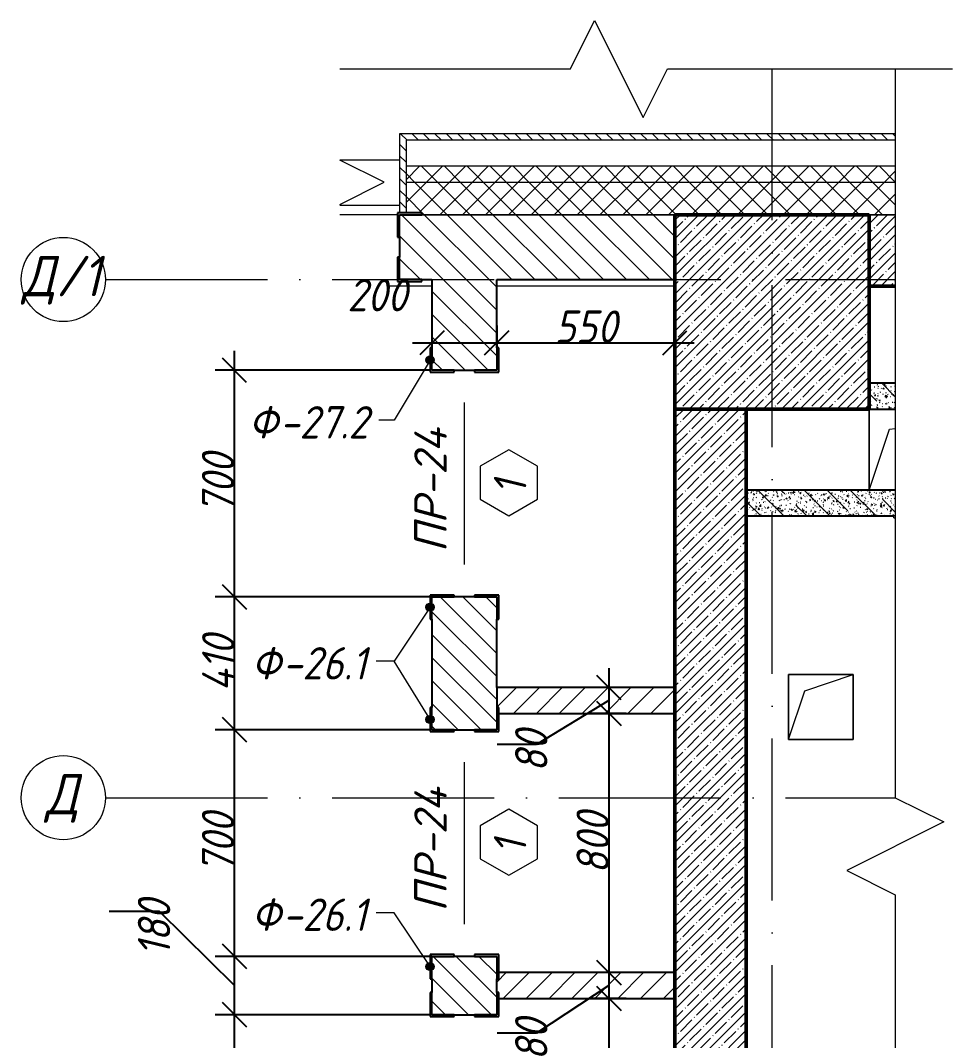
# Model space of a CAD drawing. Header units: millimetres. Extents: x -269418 to 201924, y -5890 to 98643.
# Drawn here: x 189907 to 192786, y 12650 to 15800 of the extents above; entities that cross this region are included whole.
import ezdxf

# ---------------------------------------------------------------- set-up
doc = ezdxf.new("R2010")
doc.units = ezdxf.units.MM
doc.linetypes.add('50_200_ШТРИХ_1Т_ш5_п1_п1_', pattern=[700, 500, -100, 0, -100])
for name, color, linetype, lineweight in [('A-ANNO-DIMS', 7, 'Continuous', 9), ('A-DETL-2', 7, 'Continuous', 50), ('A-DETL-GENF', 7, 'Continuous', 9), ('A-DOOR-IDEN', 7, 'Continuous', 9), ('A-FLOR', 7, 'Continuous', 9), ('A-GENM', 7, 'Continuous', 9), ('A-GENM-1', 7, 'Continuous', 25), ('A-GENM-IDEN', 7, 'Continuous', 9), ('A-GLAZ', 7, 'Continuous', 9), ('A-WALL', 7, 'Continuous', 5), ('A-WALL-3', 7, 'Continuous', 50), ('A-WALL-FNSH-5', 7, 'Continuous', 5), ('A-WALL-PATT-2', 7, 'Continuous', 5), ('I-WALL', 7, 'Continuous', 5), ('S-COLS', 7, 'Continuous', 9), ('S-COLS-1', 7, 'Continuous', 5), ('Оси', 7, 'Continuous', 9), ('Оси-1', 7, '50_200_ШТРИХ_1Т_ш5_п1_п1_', 9)]:
    doc.layers.add(name, color=color, linetype=linetype, lineweight=lineweight)
for name, color, linetype, lineweight, true_color in [('A-WALL-12', 7, 'Continuous', 25, 0xce0000), ('A-WALL-5', 7, 'Continuous', 5, 0xce0000), ('A-WALL-FNSH-6', 7, 'Continuous', 25, 0xce0000), ('A-WALL-FNSH-7', 7, 'Continuous', 25, 0x008000), ('A-WALL-FNSH-8', 7, 'Continuous', 25, 0x007adf), ('A-WALL-PATT-1', 7, 'Continuous', 5, 0xce0000), ('A-WALL-PATT-3', 7, 'Continuous', 5, 0x008000), ('A-WALL-PATT-6', 7, 'Continuous', 5, 0x007adf)]:
    doc.layers.add(name, color=color, linetype=linetype, lineweight=lineweight, true_color=true_color)
doc.styles.add('ISOCPEUR_I_6', font='isocpeui.ttf', dxfattribs={"width": 0.9, "height": 125})
doc.styles.add('ISOCPEUR_I_7', font='isocpeui.ttf', dxfattribs={"width": 0.9, "height": 100})
doc.styles.add('ISOCPEUR_I_8', font='isocpeui.ttf', dxfattribs={"height": 100})
doc.dimstyles.new('ISO-2_0_0_9К_СРЕДНИЙ_3', dxfattribs={"dimscale": 304.8, "dimtxt": 99.598118, "dimasz": 0.246063, "dimexe": 0.19685, "dimexo": 0, "dimgap": 0, "dimtad": 1, "dimdec": 0, "dimzin": 0, "dimdsep": 46, "dimtxsty": 'ISOCPEUR_I_7', "dimblk1": 'OBLIQUE', "dimblk2": 'OBLIQUE', "dimsah": 1, "dimcen": 0.09, "dimdle": 0.19685, "dimazin": 0, "dimtfac": 1, "dimtdec": 4, "dimtix": 1, "dimtmove": 1, "dimatfit": 3, "dimfxl": 1, "dimtvp": 1, "dimtolj": 1, "dimtzin": 0, "dimarcsym": 2})
doc.dimstyles.new('ISO-2_0_0_9К_СРЕДНИЙ_4', dxfattribs={"dimscale": 304.8, "dimtxt": 99.598118, "dimasz": 0.246063, "dimexe": 0.19685, "dimexo": 0, "dimgap": 0, "dimtad": 1, "dimdec": 0, "dimzin": 0, "dimdsep": 46, "dimtxsty": 'ISOCPEUR_I_7', "dimblk1": 'OBLIQUE', "dimblk2": 'OBLIQUE', "dimsah": 1, "dimcen": 0.09, "dimdle": 0.19685, "dimazin": 0, "dimtfac": 1, "dimtdec": 4, "dimtix": 1, "dimtmove": 0, "dimatfit": 3, "dimfxl": 1, "dimtvp": 1, "dimtolj": 1, "dimtzin": 0, "dimarcsym": 2})
pattern_1 = [(45, (153454.326, 4039.264), (-35.35534, 35.35534), []), (135, (153454.326, 4039.264), (-35.35534, -35.35534), [])]
pattern_2 = [(50, (153454.326, 4039.264), (36.436499, -3.187713), [3.81, -41.91]), (355, (153454.326, 4039.264), (-7.04845, 38.21172), [3.048, -33.528]), (100.451, (153457.363, 4038.998), (29.388573, 35.022944), [3.238, -35.618]), (46.184, (153454.326, 4049.424), (54.216056, -8.408366), [5.715, -62.865]), (96.636, (153458.844, 4048.723), (47.4805, 49.48544), [4.857, -53.427]), (351.184, (153454.326, 4049.424), (47.48106, 49.4846), [4.572, -50.292]), (21, (153459.406, 4046.884), (30.322646, -20.452802), [3.81, -41.91]), (326, (153459.406, 4046.884), (12.360696, 36.83788), [3.048, -33.528]), (71.451, (153461.933, 4045.18), (42.683285, 16.383894), [3.238, -35.618]), (37.5, (153454.326, 4039.264), (0.6180667, 16.9108196), [1.676, -31.445, 1.676, -32.36, -33.655]), (37.5, (153454.326, 4039.264), (0.6180667, 16.9108196), [-67.158, 1.676, -31.979]), (7.5, (153454.326, 4039.264), (13.364138, 20.035779), [1.676, -17.729, 1.676, -30.683, -12.827]), (7.5, (153454.326, 4039.264), (13.364138, 20.035779), [-51.765, 1.676, -11.151]), (327.5, (153442.998, 4039.264), (27.1181588, -1.1460587), [1.676, -11.024, 1.676, -37.948, -52.578]), (327.5, (153442.998, 4039.264), (27.1181588, -1.1460587), [-52.324, 1.676, -50.902]), (317.5, (153437.918, 4039.264), (29.62579, 5.08507), [1.676, -14.834, 1.676, -24.638, -37.338]), (317.5, (153437.918, 4039.264), (29.62579, 5.08507), [-42.824, 1.676, -35.662])]
pattern_3 = [(135, (153454.33, 4039.26), (-71.2806, -71.2806), []), (135, (153525.61, 4039.26), (-71.2806, -71.2806), [126.008, -25.202, 1.676, -23.525])]
pattern_4 = [(45, (153454.326, 4039.264), (-28.51196, 28.51196), []), (45, (153482.84, 4039.264), (-28.51196, 28.51196), [50.403, -10.081, 1.676, -8.404])]
pattern_5 = [(135, (153454.326, 4039.264), (-35.35534, -35.35534), [])]
pattern_6 = [(45, (153454.326, 4039.264), (-35.35534, 35.35534), [])]

# ---------------------------------------------------------------- blocks, each defined once
blk = doc.blocks.new('AR_Отверстие прямоугольное _в плите_ - AR_Отверстие прямоугольное _в плите_-24438138-Фрагмент 9')
at = {"layer": 'A-GENM'}
for p, q in [((-250, 125), (-250, -125)), ((-187.5, 62.5), (-169.2, 65.1)), ((-250, -125), (-187.5, 62.5))]:
    blk.add_line(p, q, dxfattribs=at)
blk = doc.blocks.new('AR_Отверстие прямоугольное _в плите_ - AR_Отверстие прямоугольное _в плите_-24428611-Фрагмент 9')
at = {"layer": 'A-GENM'}
for p, q in [((100, 100), (-100, 100)), ((-100, 100), (-100, -100)), ((-50, 50), (100, 100)), ((100, -100), (100, 100)), ((-100, -100), (-50, 50)), ((-100, -100), (100, -100))]:
    blk.add_line(p, q, dxfattribs=at)
blk = doc.blocks.new('Фахверк_СКБ_Уголок - Ф-11_200х2500 h-28441216-Фрагмент 9')
at = {"layer": 'A-GENM-1'}
for p, q in [((200, 156), (125, 156)), ((125, 156), (125, 81)), ((131, 81), (131, 150)), ((131, 150), (200, 150)), ((200, 150), (200, 156)), ((125, 81), (131, 81)), ((131, 19), (125, 19)), ((125, 19), (125, -56)), ((131, -50), (131, 19)), ((125, -56), (200, -56)), ((200, -50), (131, -50)), ((200, -56), (200, -50))]:
    blk.add_line(p, q, dxfattribs=at)
blk = doc.blocks.new('Фахверк_СКБ_Уголок - Ф-26_1_200х3950 h_все крепления развернуты-32688344-Фрагмент 9')
at = {"layer": 'A-GENM-1'}
for p, q in [((200, 156), (125, 156)), ((125, 156), (125, 81)), ((131, 81), (131, 150)), ((131, 150), (200, 150)), ((200, 150), (200, 156)), ((125, 81), (131, 81)), ((131, 19), (125, 19)), ((125, 19), (125, -56)), ((131, -50), (131, 19)), ((125, -56), (200, -56)), ((200, -50), (131, -50)), ((200, -56), (200, -50))]:
    blk.add_line(p, q, dxfattribs=at)
blk = doc.blocks.new('Фахверк_СКБ_Уголок - Ф-27_2_200х3380 h_верхнее крепление развернуто-33245193-Фрагмент 9')
at = {"layer": 'A-GENM-1'}
for p, q in [((200, 156), (125, 156)), ((125, 156), (125, 81)), ((131, 81), (131, 150)), ((131, 150), (200, 150)), ((200, 150), (200, 156)), ((125, 81), (131, 81)), ((131, 19), (125, 19)), ((125, 19), (125, -56)), ((131, -50), (131, 19)), ((125, -56), (200, -56)), ((200, -50), (131, -50)), ((200, -56), (200, -50))]:
    blk.add_line(p, q, dxfattribs=at)
blk = doc.blocks.new('Л_Общий_Лючок - Лючок-32629190-Фрагмент 9')
at = {"layer": 'A-GLAZ'}
for p, q in [((424, 6), (419.2, 6)), ((419.2, 0), (424, 0)), ((424, 6), (424, 0))]:
    blk.add_line(p, q, dxfattribs=at)
blk = doc.blocks.new('Колонна_Несущая_Прямоугольное сечение - 600х600-29565357-Фрагмент 9')
at = {"layer": 'S-COLS-1'}
h = blk.add_hatch(dxfattribs=at)
h.set_pattern_fill('FP_133', color=256, style=0, pattern_type=2)
h.set_pattern_definition([(45, (-38774.16, -10860.736), (-28.51196, 28.51196), []), (45, (-38745.65, -10860.736), (-28.51196, 28.51196), [50.403, -10.081, 1.676, -8.404])])
h.paths.add_polyline_path([(-300, -300), (300, -300), (300, 300), (-300, 300), (-300, 298.2)], flags=0)
at = {"layer": 'A-DETL-2'}
for p, q in [((300, 300), (-300, 300)), ((-300, 300), (-300, -300)), ((300, -300), (300, 300)), ((-300, -300), (300, -300))]:
    blk.add_line(p, q, dxfattribs=at)
blk = doc.blocks.new('DET_L_Линия разрыва - М50-31139410-Фрагмент 9')
at = {"layer": 'A-DETL-GENF'}
for p, q in [((349.9, 150), (281.7, 13.6)), ((418.2, 13.6), (349.9, 150))]:
    blk.add_line(p, q, dxfattribs=at)
blk = doc.blocks.new('DET_L_Линия разрыва - М50-26494852-Фрагмент 9')
at = {"layer": 'A-DETL-GENF'}
for p, q in [((2325, 150), (2250, 0)), ((2475, -150), (2325, 150)), ((2250, 0), (0, 0)), ((2550, 0), (2475, -150)), ((4800, 0), (2550, 0))]:
    blk.add_line(p, q, dxfattribs=at)
blk = doc.blocks.new('DET_L_Линия разрыва - М50-31139419-Фрагмент 9')
at = {"layer": 'A-DETL-GENF'}
for p, q in [((982.5, 150), (907.5, 0)), ((1132.5, -150), (982.5, 150)), ((907.5, 0), (27.1, 0)), ((1207.5, 0), (1132.5, -150)), ((1918.9, 0), (1207.5, 0))]:
    blk.add_line(p, q, dxfattribs=at)
blk = doc.blocks.new('Ось сетки - Круг_Ø6_00__ISO-2_5_0_9K_ кружки поменьше-23056867-Фрагмент 9')
at = {"layer": 'Оси'}
blk.add_circle((0, 0), 2.6, dxfattribs=at)
blk = doc.blocks.new('AAR_СКБ_Марка_Двери_Перемычка и проем - Марка перемычки и проема-25306769-Фрагмент 9')
at = {"layer": 'A-DOOR-IDEN'}
for p, q in [((-5, 0), (5, 0)), ((-0.968, -0.984), (-1.986, -2.747)), ((1.067, -0.984), (-0.968, -0.984)), ((2.085, -2.747), (1.067, -0.984)), ((-1.986, -2.747), (-0.968, -4.509)), ((1.067, -4.509), (2.085, -2.747)), ((-0.968, -4.509), (1.067, -4.509))]:
    blk.add_line(p, q, dxfattribs=at)
blk = doc.blocks.new('_Oblique')
at = {"color": 0, "linetype": 'ByBlock', "lineweight": -2}
blk.add_line((-0.5, -0.5), (0.5, 0.5), dxfattribs=at)
blk = doc.blocks.new('DIMBLOCK555-Фрагмент 9')
at = {"layer": 'A-ANNO-DIMS', "color": 0, "lineweight": -2, "transparency": 16777216}
for p, q in [((190568.6, 11970), (190568.6, 12790)), ((191172.4, 12730), (190508.6, 12730)), ((191178.5, 12030), (190508.6, 12030))]:
    blk.add_line(p, q, dxfattribs=at)
at = {"layer": 'Defpoints', "color": 0, "transparency": 16777216}
for p in [(190568.6, 12730), (191172.4, 12730), (191178.5, 12030)]:
    blk.add_point(p, dxfattribs=at)
at = {"layer": 'A-ANNO-DIMS', "color": 0, "lineweight": -2, "transparency": 16777216, "xscale": 75, "yscale": 75, "zscale": 75}
for p, rotation in [((190568.6, 12730), 90), ((190568.6, 12030), 270)]:
    blk.add_blockref('_Oblique', p, dxfattribs=dict(at, rotation=rotation))
at = {"layer": 'A-ANNO-DIMS', "color": 0, "transparency": 16777216, "insert": (190518, 12380), "char_height": 100, "width": 227.543, "attachment_point": 5, "rotation": 90, "style": 'ISOCPEUR_I_7'}
blk.add_mtext('\\A1;700', dxfattribs=at)
blk = doc.blocks.new('DIMBLOCK556-Фрагмент 9')
at = {"layer": 'A-ANNO-DIMS', "color": 0, "lineweight": -2, "transparency": 16777216}
for p, q in [((190336.9, 13048.4), (190181.1, 13048.4)), ((190568.6, 12820), (190336.9, 13048.4)), ((190568.6, 12670), (190568.6, 12970)), ((191178.5, 12910), (190508.6, 12910)), ((191172.4, 12730), (190508.6, 12730))]:
    blk.add_line(p, q, dxfattribs=at)
at = {"layer": 'Defpoints', "color": 0, "transparency": 16777216}
for p in [(190568.6, 12910), (191178.5, 12910), (191172.4, 12730)]:
    blk.add_point(p, dxfattribs=at)
at = {"layer": 'A-ANNO-DIMS', "color": 0, "lineweight": -2, "transparency": 16777216, "xscale": 75, "yscale": 75, "zscale": 75}
for p, rotation in [((190568.6, 12910), 90), ((190568.6, 12730), 270)]:
    blk.add_blockref('_Oblique', p, dxfattribs=dict(at, rotation=rotation))
at = {"layer": 'A-ANNO-DIMS', "color": 0, "transparency": 16777216, "insert": (190270.3, 12910.5), "char_height": 100, "width": 204.559, "attachment_point": 1, "rotation": 90, "line_spacing_factor": 1.149209, "style": 'ISOCPEUR_I_7'}
blk.add_mtext('\\A1;180', dxfattribs=at)
blk = doc.blocks.new('DIMBLOCK557-Фрагмент 9')
at = {"layer": 'A-ANNO-DIMS', "color": 0, "lineweight": -2, "transparency": 16777216}
for p, q in [((190568.6, 12850), (190568.6, 13670)), ((191172.4, 13610), (190508.6, 13610)), ((191178.5, 12910), (190508.6, 12910))]:
    blk.add_line(p, q, dxfattribs=at)
at = {"layer": 'Defpoints', "color": 0, "transparency": 16777216}
for p in [(190568.6, 13610), (191172.4, 13610), (191178.5, 12910)]:
    blk.add_point(p, dxfattribs=at)
at = {"layer": 'A-ANNO-DIMS', "color": 0, "lineweight": -2, "transparency": 16777216, "xscale": 75, "yscale": 75, "zscale": 75}
for p, rotation in [((190568.6, 13610), 90), ((190568.6, 12910), 270)]:
    blk.add_blockref('_Oblique', p, dxfattribs=dict(at, rotation=rotation))
at = {"layer": 'A-ANNO-DIMS', "color": 0, "transparency": 16777216, "insert": (190518, 13260), "char_height": 100, "width": 227.543, "attachment_point": 5, "rotation": 90, "style": 'ISOCPEUR_I_7'}
blk.add_mtext('\\A1;700', dxfattribs=at)
blk = doc.blocks.new('DIMBLOCK558-Фрагмент 9')
at = {"layer": 'A-ANNO-DIMS', "color": 0, "lineweight": -2, "transparency": 16777216}
for p, q in [((190568.6, 13550), (190568.6, 14079.9)), ((191178.5, 14019.9), (190508.6, 14019.9)), ((191172.4, 13610), (190508.6, 13610))]:
    blk.add_line(p, q, dxfattribs=at)
at = {"layer": 'Defpoints', "color": 0, "transparency": 16777216}
for p in [(190568.6, 14019.9), (191178.5, 14019.9), (191172.4, 13610)]:
    blk.add_point(p, dxfattribs=at)
at = {"layer": 'A-ANNO-DIMS', "color": 0, "lineweight": -2, "transparency": 16777216, "xscale": 75, "yscale": 75, "zscale": 75}
for p, rotation in [((190568.6, 14019.9), 90), ((190568.6, 13610), 270)]:
    blk.add_blockref('_Oblique', p, dxfattribs=dict(at, rotation=rotation))
at = {"layer": 'A-ANNO-DIMS', "color": 0, "transparency": 16777216, "insert": (190518.6, 13815), "char_height": 100, "width": 213.753, "attachment_point": 5, "rotation": 90, "style": 'ISOCPEUR_I_7'}
blk.add_mtext('\\A1;410', dxfattribs=at)
blk = doc.blocks.new('DIMBLOCK559-Фрагмент 9')
at = {"layer": 'A-ANNO-DIMS', "color": 0, "lineweight": -2, "transparency": 16777216}
for p, q in [((190568.6, 13959.9), (190568.6, 14779.9)), ((191172.4, 14719.9), (190508.6, 14719.9)), ((191178.5, 14019.9), (190508.6, 14019.9))]:
    blk.add_line(p, q, dxfattribs=at)
at = {"layer": 'Defpoints', "color": 0, "transparency": 16777216}
for p in [(190568.6, 14719.9), (191172.4, 14719.9), (191178.5, 14019.9)]:
    blk.add_point(p, dxfattribs=at)
at = {"layer": 'A-ANNO-DIMS', "color": 0, "lineweight": -2, "transparency": 16777216, "xscale": 75, "yscale": 75, "zscale": 75}
for p, rotation in [((190568.6, 14719.9), 90), ((190568.6, 14019.9), 270)]:
    blk.add_blockref('_Oblique', p, dxfattribs=dict(at, rotation=rotation))
at = {"layer": 'A-ANNO-DIMS', "color": 0, "transparency": 16777216, "insert": (190518, 14369.9), "char_height": 100, "width": 227.543, "attachment_point": 5, "rotation": 90, "style": 'ISOCPEUR_I_7'}
blk.add_mtext('\\A1;700', dxfattribs=at)
blk = doc.blocks.new('DIMBLOCK560-Фрагмент 9')
at = {"layer": 'A-ANNO-DIMS', "color": 0, "lineweight": -2, "transparency": 16777216}
for p, q in [((191724.8, 13800), (191724.8, 13600)), ((191777.8, 13740), (191664.8, 13740)), ((191724.8, 13700), (191501.7, 13564)), ((191777.8, 13660), (191664.8, 13660)), ((191501.7, 13564), (191379.8, 13564))]:
    blk.add_line(p, q, dxfattribs=at)
at = {"layer": 'Defpoints', "color": 0, "transparency": 16777216}
for p in [(191777.8, 13740), (191724.8, 13660), (191777.8, 13660)]:
    blk.add_point(p, dxfattribs=at)
at = {"layer": 'A-ANNO-DIMS', "color": 0, "lineweight": -2, "transparency": 16777216, "xscale": 75, "yscale": 75, "zscale": 75}
for p, rotation in [((191724.8, 13740), 90), ((191724.8, 13660), 270)]:
    blk.add_blockref('_Oblique', p, dxfattribs=dict(at, rotation=rotation))
at = {"layer": 'A-ANNO-DIMS', "color": 0, "transparency": 16777216, "insert": (191435.1, 13479), "char_height": 100, "width": 151.696, "attachment_point": 1, "rotation": 90, "line_spacing_factor": 1.149209, "style": 'ISOCPEUR_I_7'}
blk.add_mtext('\\A1;80', dxfattribs=at)
blk = doc.blocks.new('DIMBLOCK561-Фрагмент 9')
at = {"layer": 'A-ANNO-DIMS', "color": 0, "lineweight": -2, "transparency": 16777216}
for p, q in [((191724.8, 13720), (191724.8, 12800)), ((191777.8, 13660), (191664.8, 13660)), ((191777.8, 12860), (191664.8, 12860))]:
    blk.add_line(p, q, dxfattribs=at)
at = {"layer": 'Defpoints', "color": 0, "transparency": 16777216}
for p in [(191777.8, 13660), (191724.8, 12860), (191777.8, 12860)]:
    blk.add_point(p, dxfattribs=at)
at = {"layer": 'A-ANNO-DIMS', "color": 0, "lineweight": -2, "transparency": 16777216, "xscale": 75, "yscale": 75, "zscale": 75}
for p, rotation in [((191724.8, 13660), 90), ((191724.8, 12860), 270)]:
    blk.add_blockref('_Oblique', p, dxfattribs=dict(at, rotation=rotation))
at = {"layer": 'A-ANNO-DIMS', "color": 0, "transparency": 16777216, "insert": (191674.8, 13260), "char_height": 100, "width": 227.543, "attachment_point": 5, "rotation": 90, "style": 'ISOCPEUR_I_7'}
blk.add_mtext('\\A1;800', dxfattribs=at)
blk = doc.blocks.new('DIMBLOCK562-Фрагмент 9')
at = {"layer": 'A-ANNO-DIMS', "color": 0, "lineweight": -2, "transparency": 16777216}
for p, q in [((191724.8, 12920), (191724.8, 12720)), ((191777.8, 12860), (191664.8, 12860)), ((191724.8, 12820), (191501.7, 12673.1)), ((191777.8, 12780), (191664.8, 12780)), ((191501.7, 12673.1), (191379.8, 12673.1))]:
    blk.add_line(p, q, dxfattribs=at)
at = {"layer": 'Defpoints', "color": 0, "transparency": 16777216}
for p in [(191777.8, 12860), (191724.8, 12780), (191777.8, 12780)]:
    blk.add_point(p, dxfattribs=at)
at = {"layer": 'A-ANNO-DIMS', "color": 0, "lineweight": -2, "transparency": 16777216, "xscale": 75, "yscale": 75, "zscale": 75}
for p, rotation in [((191724.8, 12860), 90), ((191724.8, 12780), 270)]:
    blk.add_blockref('_Oblique', p, dxfattribs=dict(at, rotation=rotation))
at = {"layer": 'A-ANNO-DIMS', "color": 0, "transparency": 16777216, "insert": (191435.1, 12588), "char_height": 100, "width": 151.696, "attachment_point": 1, "rotation": 90, "line_spacing_factor": 1.149209, "style": 'ISOCPEUR_I_7'}
blk.add_mtext('\\A1;80', dxfattribs=at)
blk = doc.blocks.new('DIMBLOCK563-Фрагмент 9')
at = {"layer": 'A-ANNO-DIMS', "color": 0, "lineweight": -2, "transparency": 16777216}
for p, q in [((191724.8, 12840), (191724.8, 11920)), ((191777.8, 12780), (191664.8, 12780)), ((191777.8, 11980), (191664.8, 11980))]:
    blk.add_line(p, q, dxfattribs=at)
at = {"layer": 'Defpoints', "color": 0, "transparency": 16777216}
for p in [(191777.8, 12780), (191724.8, 11980), (191777.8, 11980)]:
    blk.add_point(p, dxfattribs=at)
at = {"layer": 'A-ANNO-DIMS', "color": 0, "lineweight": -2, "transparency": 16777216, "xscale": 75, "yscale": 75, "zscale": 75}
for p, rotation in [((191724.8, 12780), 90), ((191724.8, 11980), 270)]:
    blk.add_blockref('_Oblique', p, dxfattribs=dict(at, rotation=rotation))
at = {"layer": 'A-ANNO-DIMS', "color": 0, "transparency": 16777216, "insert": (191674.8, 12380), "char_height": 100, "width": 227.543, "attachment_point": 5, "rotation": 90, "style": 'ISOCPEUR_I_7'}
blk.add_mtext('\\A1;800', dxfattribs=at)
blk = doc.blocks.new('DIMBLOCK567-Фрагмент 9')
at = {"layer": 'A-ANNO-DIMS', "color": 0, "lineweight": -2, "transparency": 16777216}
for p, q in [((191178.5, 14857.6), (191178.5, 14744.5)), ((191378.5, 14857.6), (191378.5, 14744.5)), ((191118.5, 14804.5), (191438.5, 14804.5))]:
    blk.add_line(p, q, dxfattribs=at)
at = {"layer": 'Defpoints', "color": 0, "transparency": 16777216}
for p in [(191178.5, 14857.6), (191378.5, 14857.6), (191378.5, 14804.5)]:
    blk.add_point(p, dxfattribs=at)
at = {"layer": 'A-ANNO-DIMS', "color": 0, "lineweight": -2, "transparency": 16777216, "xscale": 75, "yscale": 75, "zscale": 75, "rotation": 180}
blk.add_blockref('_Oblique', (191178.5, 14804.5), dxfattribs=at)
at = {"layer": 'A-ANNO-DIMS', "color": 0, "lineweight": -2, "transparency": 16777216, "xscale": 75, "yscale": 75, "zscale": 75}
blk.add_blockref('_Oblique', (191378.5, 14804.5), dxfattribs=at)
at = {"layer": 'A-ANNO-DIMS', "color": 0, "transparency": 16777216, "insert": (190916.9, 15001.9), "char_height": 100, "width": 227.543, "attachment_point": 1, "line_spacing_factor": 1.149209, "style": 'ISOCPEUR_I_7'}
blk.add_mtext('\\A1;200', dxfattribs=at)
blk = doc.blocks.new('DIMBLOCK568-Фрагмент 9')
at = {"layer": 'A-ANNO-DIMS', "color": 0, "lineweight": -2, "transparency": 16777216}
for p, q in [((191378.5, 14857.6), (191378.5, 14744.5)), ((191928.5, 14857.6), (191928.5, 14744.5)), ((191318.5, 14804.5), (191988.5, 14804.5))]:
    blk.add_line(p, q, dxfattribs=at)
at = {"layer": 'Defpoints', "color": 0, "transparency": 16777216}
for p in [(191378.5, 14857.6), (191928.5, 14857.6), (191928.5, 14804.5)]:
    blk.add_point(p, dxfattribs=at)
at = {"layer": 'A-ANNO-DIMS', "color": 0, "lineweight": -2, "transparency": 16777216, "xscale": 75, "yscale": 75, "zscale": 75, "rotation": 180}
blk.add_blockref('_Oblique', (191378.5, 14804.5), dxfattribs=at)
at = {"layer": 'A-ANNO-DIMS', "color": 0, "lineweight": -2, "transparency": 16777216, "xscale": 75, "yscale": 75, "zscale": 75}
blk.add_blockref('_Oblique', (191928.5, 14804.5), dxfattribs=at)
at = {"layer": 'A-ANNO-DIMS', "color": 0, "transparency": 16777216, "insert": (191653.5, 14854.5), "char_height": 100, "width": 227.543, "attachment_point": 5, "style": 'ISOCPEUR_I_7'}
blk.add_mtext('\\A1;550', dxfattribs=at)

msp = doc.modelspace()

# ---------------------------------------------------------------- hatches: boundary and pattern name
at = {"layer": 'A-GENM-IDEN'}
h = msp.add_hatch(color=256, dxfattribs=at)
edge = h.paths.add_edge_path(flags=0)
edge.add_arc((191172.5, 14751.4), 12.5, 0, 360)
h = msp.add_hatch(color=256, dxfattribs=at)
edge = h.paths.add_edge_path(flags=0)
edge.add_arc((191172.5, 13988.4), 12.5, 0, 360)
h = msp.add_hatch(color=256, dxfattribs=at)
edge = h.paths.add_edge_path(flags=0)
edge.add_arc((191172.5, 13641.5), 12.5, 0, 360)
h = msp.add_hatch(color=256, dxfattribs=at)
edge = h.paths.add_edge_path(flags=0)
edge.add_arc((191172.5, 12878.5), 12.5, 0, 360)
at = {"layer": 'A-WALL-PATT-1'}
h = msp.add_hatch(dxfattribs=at)
h.set_pattern_fill('FP_128', color=256, style=0, pattern_type=2)
h.set_pattern_definition(pattern_5)
h.paths.add_polyline_path([(191378.5, 15000), (191928.5, 15000), (191928.5, 15200), (191078.5, 15200), (191078.5, 15000), (191178.5, 15000)], flags=0)
h = msp.add_hatch(dxfattribs=at)
h.set_pattern_fill('FP_128', color=256, style=0, pattern_type=2)
h.set_pattern_definition(pattern_5)
h.paths.add_polyline_path([(191228.5, 11100), (191378.5, 11100), (191378.5, 11150), (191178.5, 11150), (191178.5, 11100)], flags=0)
h.paths.add_polyline_path([(191178.5, 11850), (191378.5, 11850), (191378.5, 12030), (191178.5, 12030), (191178.5, 11910.7)], flags=0)
h.paths.add_polyline_path([(191247.5, 12730), (191378.5, 12730), (191378.5, 12910), (191178.5, 12910), (191178.5, 12730)], flags=0)
h.paths.add_polyline_path([(191247.5, 13610), (191378.5, 13610), (191378.5, 14019.9), (191178.5, 14019.9), (191178.5, 13610)], flags=0)
h.paths.add_polyline_path([(191309.5, 14719.9), (191378.5, 14719.9), (191378.5, 15000), (191178.5, 15000), (191178.5, 14719.9), (191247.5, 14719.9)], flags=0)
at = {"layer": 'A-WALL-PATT-2'}
h = msp.add_hatch(dxfattribs=at)
h.set_pattern_fill('FP_126', color=256, style=0, pattern_type=2)
h.set_pattern_definition([(135, (153454.326, 4039.264), (-17.67767, -17.67767), [])])
h.paths.add_polyline_path([(191078.5, 15206), (191098.5, 15206), (191098.5, 15430), (192609.3, 15430), (192609.3, 15450), (191078.5, 15450)], flags=0)
h = msp.add_hatch(dxfattribs=at)
h.set_pattern_fill('FP_127', color=256, style=0, pattern_type=2)
h.set_pattern_definition(pattern_1)
h.paths.add_polyline_path([(192313.2, 15300), (192609.3, 15300), (192609.3, 15350), (191098.5, 15350), (191098.5, 15300), (191840.3, 15300)], flags=0)
h = msp.add_hatch(dxfattribs=at)
h.set_pattern_fill('FP_127', color=256, style=0, pattern_type=2)
h.set_pattern_definition(pattern_1)
h.paths.add_polyline_path([(192313.2, 15200), (192609.3, 15200.5), (192609.3, 15300), (191098.5, 15300), (191098.5, 15206), (191147.5, 15206), (191147.5, 15200), (191928.5, 15200)], flags=0)
h = msp.add_hatch(dxfattribs=at)
h.set_pattern_fill('FP_131', color=256, style=0, pattern_type=2)
h.set_pattern_definition(pattern_4)
h.paths.add_polyline_path([(192528.5, 14980), (192609.3, 14980), (192609.3, 15200), (192528.5, 15200), (192528.5, 15198.2)], flags=0)
h = msp.add_hatch(dxfattribs=at)
h.set_pattern_fill('FP_131', color=256, style=0, pattern_type=2)
h.set_pattern_definition(pattern_4)
h.paths.add_polyline_path([(191928.5, 11400), (192148.5, 11400), (192148.5, 14600), (191928.5, 14600), (191928.5, 11910.7)], flags=0)
at = {"layer": 'A-WALL-PATT-3'}
h = msp.add_hatch(dxfattribs=at)
h.set_pattern_fill('FP_132', color=256, style=0, pattern_type=2)
h.set_pattern_definition(pattern_6)
h.paths.add_polyline_path([(191928.5, 13660), (191928.5, 13740), (191378.5, 13740), (191378.5, 13679), (191384.5, 13679), (191384.5, 13660), (191840.3, 13660)], flags=0)
h = msp.add_hatch(dxfattribs=at)
h.set_pattern_fill('FP_132', color=256, style=0, pattern_type=2)
h.set_pattern_definition(pattern_6)
h.paths.add_polyline_path([(191928.5, 12780), (191928.5, 12860), (191384.5, 12860), (191384.5, 12841), (191378.5, 12841), (191378.5, 12799), (191384.5, 12799), (191384.5, 12780)], flags=0)
at = {"layer": 'A-WALL-PATT-6'}
h = msp.add_hatch(dxfattribs=at)
h.set_pattern_fill('FP_129', color=256, style=0, pattern_type=2)
h.set_pattern_definition(pattern_2)
h.paths.add_polyline_path([(192528.5, 14600), (192609.3, 14600), (192609.3, 14680), (192528.5, 14680)], flags=0)
h = msp.add_hatch(dxfattribs=at)
h.set_pattern_fill('FP_130', color=256, style=0, pattern_type=2)
h.set_pattern_definition(pattern_3)
h.paths.add_polyline_path([(192528.5, 14600), (192609.3, 14600), (192609.3, 14680), (192528.5, 14680)], flags=0)
h = msp.add_hatch(dxfattribs=at)
h.set_pattern_fill('FP_129', color=256, style=0, pattern_type=2)
h.set_pattern_definition(pattern_2)
h.paths.add_polyline_path([(192609.3, 14270), (192609.3, 14350), (192148.5, 14350), (192148.5, 14270), (192604.5, 14270)], flags=0)
h = msp.add_hatch(dxfattribs=at)
h.set_pattern_fill('FP_130', color=256, style=0, pattern_type=2)
h.set_pattern_definition(pattern_3)
h.paths.add_polyline_path([(192609.3, 14270), (192609.3, 14350), (192148.5, 14350), (192148.5, 14270), (192604.5, 14270)], flags=0)

# ---------------------------------------------------------------- linework, layer by layer
at = {"layer": 'A-FLOR'}
for p, q in [((192528.5, 14350), (192528.5, 14600)), ((192279.5, 13780), (192479.5, 13780)), ((192279.5, 13580), (192279.5, 13780)), ((192479.5, 13780), (192479.5, 13580)), ((192479.5, 13580), (192279.5, 13580))]:
    msp.add_line(p, q, dxfattribs=at)
at = {"layer": 'A-GENM-IDEN'}
for p, q in [((191172.5, 14751.4), (191061.2, 14565.3)), ((191061.2, 14565.3), (191014.8, 14565.3)), ((191172.5, 13988.4), (191061.2, 13821.2)), ((191061.2, 13821.2), (191005.8, 13821.2)), ((191061.2, 13821.2), (191005.8, 13821.2)), ((191172.5, 13641.5), (191061.2, 13821.2)), ((191061.2, 13045), (191005.8, 13045)), ((191172.5, 12878.5), (191061.2, 13045))]:
    msp.add_line(p, q, dxfattribs=at)
for centre in [(191172.5, 14751.4), (191172.5, 13988.4), (191172.5, 13641.5), (191172.5, 12878.5)]:
    msp.add_circle(centre, 12.5, dxfattribs=at)
at = {"layer": 'A-WALL'}
for p, q in [((191098.5, 15430), (191098.5, 15206)), ((192609.3, 15430), (191098.5, 15430)), ((192609.3, 15350), (191098.5, 15350)), ((192609.3, 15300), (191098.5, 15300)), ((191147.5, 15200), (191928.5, 15200)), ((192528.5, 15200), (192609.3, 15200)), ((192609.3, 15200), (192528.5, 15200))]:
    msp.add_line(p, q, dxfattribs=at)
at = {"layer": 'A-WALL-12'}
for p, q in [((191078.5, 15131), (191078.5, 15069)), ((191147.5, 15000), (191178.5, 15000)), ((191378.5, 15000), (191928.5, 15000))]:
    msp.add_line(p, q, dxfattribs=at)
at = {"layer": 'A-WALL-3'}
for p, q in [((192528.5, 14980), (192609.3, 14980)), ((191928.5, 14600), (191928.5, 11400)), ((192148.5, 11400), (192148.5, 14600))]:
    msp.add_line(p, q, dxfattribs=at)
at = {"layer": 'A-WALL-5'}
msp.add_line((191928.5, 15200), (191147.5, 15200), dxfattribs=at)
at = {"layer": 'A-WALL-FNSH-5'}
for p, q in [((192609.3, 15450), (191078.5, 15450)), ((191078.5, 15450), (191078.5, 15206))]:
    msp.add_line(p, q, dxfattribs=at)
at = {"layer": 'A-WALL-FNSH-6'}
for p, q in [((191178.5, 15000), (191178.5, 14788.9)), ((191378.5, 14788.9), (191378.5, 15000)), ((191247.5, 14719.9), (191309.5, 14719.9)), ((191309.5, 14019.9), (191247.5, 14019.9)), ((191178.5, 13950.9), (191178.5, 13679)), ((191378.5, 13740), (191378.5, 13950.9)), ((191247.5, 13610), (191309.5, 13610)), ((191309.5, 12910), (191247.5, 12910)), ((191178.5, 12841), (191178.5, 12799)), ((191378.5, 12799), (191378.5, 12841)), ((191247.5, 12730), (191309.5, 12730))]:
    msp.add_line(p, q, dxfattribs=at)
at = {"layer": 'A-WALL-FNSH-7'}
for p, q in [((191928.5, 13740), (191378.5, 13740)), ((191378.5, 13740), (191378.5, 13679)), ((191384.5, 13660), (191928.5, 13660)), ((191928.5, 12860), (191384.5, 12860)), ((191384.5, 12780), (191928.5, 12780))]:
    msp.add_line(p, q, dxfattribs=at)
at = {"layer": 'A-WALL-FNSH-8'}
for p, q in [((192609.3, 14680), (192528.5, 14680)), ((192528.5, 14600), (192609.3, 14600)), ((192609.3, 14350), (192148.5, 14350)), ((192148.5, 14270), (192604.5, 14270))]:
    msp.add_line(p, q, dxfattribs=at)
at = {"layer": 'I-WALL'}
for p, q in [((190894.3, 15370), (191078.5, 15370)), ((190894.3, 15230), (191078.5, 15230)), ((191072.5, 15200), (190894.3, 15200)), ((191078.5, 14980), (191048.5, 14980)), ((191078.5, 14994), (191078.5, 14980)), ((191178.5, 14980), (191078.5, 14980)), ((191928.5, 14980), (191378.5, 14980))]:
    msp.add_line(p, q, dxfattribs=at)
at = {"layer": 'Оси-1'}
for p, q in [((192228.5, 10282.2), (192228.5, 15650.1)), ((190170.1, 15000), (192609.3, 15000)), ((190170.1, 13400), (192609.3, 13400))]:
    msp.add_line(p, q, dxfattribs=at)

# ---------------------------------------------------------------- block references
at = {"layer": 'A-DETL-GENF'}
for name, p, rotation in [('DET_L_Линия разрыва - М50-31139419-Фрагмент 9', (192813.3, 15650.1), 180), ('DET_L_Линия разрыва - М50-26494852-Фрагмент 9', (192609.3, 10850.1), 90.00000000000001), ('DET_L_Линия разрыва - М50-31139410-Фрагмент 9', (190880.7, 15650.1), 270.0000000000002)]:
    msp.add_blockref(name, p, dxfattribs=dict(at, rotation=rotation))
at = {"layer": 'A-DOOR-IDEN', "xscale": 49.99999999999998, "yscale": 49.99999999999998, "zscale": 49.99999999999998, "rotation": 90.00000000000001}
for p in [(191278.5, 14369.9), (191278.5, 13260)]:
    msp.add_blockref('AAR_СКБ_Марка_Двери_Перемычка и проем - Марка перемычки и проема-25306769-Фрагмент 9', p, dxfattribs=at)
at = {"layer": 'A-GENM'}
for name, p in [('AR_Отверстие прямоугольное _в плите_ - AR_Отверстие прямоугольное _в плите_-24438138-Фрагмент 9', (192778.5, 14475)), ('AR_Отверстие прямоугольное _в плите_ - AR_Отверстие прямоугольное _в плите_-24428611-Фрагмент 9', (192379.5, 13680))]:
    msp.add_blockref(name, p, dxfattribs=at)
at = {"layer": 'A-GENM-1'}
msp.add_blockref('Фахверк_СКБ_Уголок - Ф-11_200х2500 h-28441216-Фрагмент 9', (190947.5, 15050), dxfattribs=at)
for name, p, rotation in [('Фахверк_СКБ_Уголок - Ф-27_2_200х3380 h_верхнее крепление развернуто-33245193-Фрагмент 9', (191328.5, 14588.9), 89.99999999999991), ('Фахверк_СКБ_Уголок - Ф-26_1_200х3950 h_все крепления развернуты-32688344-Фрагмент 9', (191228.5, 14150.9), 269.9999999999999), ('Фахверк_СКБ_Уголок - Ф-26_1_200х3950 h_все крепления развернуты-32688344-Фрагмент 9', (191328.5, 13479), 89.99999999999991), ('Фахверк_СКБ_Уголок - Ф-26_1_200х3950 h_все крепления развернуты-32688344-Фрагмент 9', (191228.5, 13041), 269.9999999999999), ('Фахверк_СКБ_Уголок - Ф-26_1_200х3950 h_все крепления развернуты-32688344-Фрагмент 9', (191328.5, 12599), 89.99999999999991)]:
    msp.add_blockref(name, p, dxfattribs=dict(at, rotation=rotation))
at = {"layer": 'A-GLAZ', "rotation": 180}
msp.add_blockref('Л_Общий_Лючок - Лючок-32629190-Фрагмент 9', (193028.5, 14270), dxfattribs=at)
at = {"layer": 'S-COLS'}
msp.add_blockref('Колонна_Несущая_Прямоугольное сечение - 600х600-29565357-Фрагмент 9', (192228.5, 14900), dxfattribs=at)
at = {"layer": 'Оси', "xscale": 49.99999999999998, "yscale": 49.99999999999998, "zscale": 49.99999999999998, "rotation": 269.9999999999995}
for p in [(190040.1, 15000), (190040.1, 13400)]:
    msp.add_blockref('Ось сетки - Круг_Ø6_00__ISO-2_5_0_9K_ кружки поменьше-23056867-Фрагмент 9', p, dxfattribs=at)

# ---------------------------------------------------------------- texts
at = {"layer": 'A-DOOR-IDEN', "char_height": 100, "width": 57.721, "attachment_point": 1, "rotation": 90, "style": 'ISOCPEUR_I_7'}
for insert in [(191369.8, 14335.6), (191369.8, 13225.7)]:
    msp.add_mtext('\\fISOCPEUR|b0|i1|c204|p34|;\\W.9;1', dxfattribs=dict(at, insert=insert))
at = {"layer": 'A-GENM-IDEN', "char_height": 100, "attachment_point": 1, "style": 'ISOCPEUR_I_7'}
for s, insert, width in [('\\fISOCPEUR|b0|i1|c204|p34|;\\W.9;Ф', (190612.7, 14609.1), 115.443), ('-27.2', (190708, 14609.1), 353.544), ('\\fISOCPEUR|b0|i1|c204|p34|;\\W.9;Ф', (190621.7, 13865), 115.443), ('\\fISOCPEUR|b0|i1|c204|p34|;\\W.9;Ф', (190621.7, 13865), 115.443), ('-26.1', (190717, 13865), 331.899), ('-26.1', (190717, 13865), 331.899), ('\\fISOCPEUR|b0|i1|c204|p34|;\\W.9;Ф', (190621.7, 13088.8), 115.443), ('-26.1', (190717, 13088.8), 331.899)]:
    msp.add_mtext(s, dxfattribs=dict(at, insert=insert, width=width))
at = {"layer": 'A-GENM-IDEN', "char_height": 100, "attachment_point": 1, "rotation": 90, "style": 'ISOCPEUR_I_8'}
for s, insert, width in [('-24', (191123.8, 14329), 280.591), ('ПР', (191123.8, 14157), 208.439), ('-24', (191123.8, 13219.1), 280.591), ('ПР', (191123.8, 13047.1), 208.439)]:
    msp.add_mtext(s, dxfattribs=dict(at, insert=insert, width=width))
at = {"layer": 'Оси', "char_height": 125, "attachment_point": 1, "style": 'ISOCPEUR_I_6'}
for s, insert, width in [('\\fISOCPEUR|b0|i1|c204|p34|;\\W.9;Д', (189913.7, 15073.3), 126.266), ('/1', (190017.9, 15073.3), 173.164), ('\\fISOCPEUR|b0|i1|c204|p34|;\\W.9;Д', (189985.2, 13473.3), 126.266)]:
    msp.add_mtext(s, dxfattribs=dict(at, insert=insert, width=width))

# ---------------------------------------------------------------- dimensions: what is measured, and where the dimension line sits
at = {"layer": 'A-ANNO-DIMS'}
dim = msp.add_linear_dim(base=(191378.5, 14804.5), p1=(191178.5, 14857.6), p2=(191378.5, 14857.6), dimstyle='ISO-2_0_0_9К_СРЕДНИЙ_3', override={"dimpost": '<>', "dimfxl": 200}, dxfattribs=at)
dim.commit()
dim.dimension.update_dxf_attribs({"geometry": 'DIMBLOCK567-Фрагмент 9', "text_midpoint": (191030.6, 14868.5), "dimtype": 160})
dim = msp.add_linear_dim(base=(191928.5, 14804.5), p1=(191378.5, 14857.6), p2=(191928.5, 14857.6), dimstyle='ISO-2_0_0_9К_СРЕДНИЙ_4', override={"dimpost": '<>', "dimfxl": 549.999988}, dxfattribs=at)
dim.commit()
dim.dimension.update_dxf_attribs({"geometry": 'DIMBLOCK568-Фрагмент 9', "text_midpoint": (191653.5, 14854.5)})
for base, p1, p2, override, picture, middle in [((190568.6, 14719.9), (191178.5, 14019.9), (191172.4, 14719.9), {"dimpost": '<>', "dimfxl": 700.026543}, 'DIMBLOCK559-Фрагмент 9', (190518, 14369.9)), ((190568.6, 14019.9), (191172.4, 13610), (191178.5, 14019.9), {"dimpost": '<>', "dimfxl": 409.976444}, 'DIMBLOCK558-Фрагмент 9', (190518.6, 13815)), ((191724.8, 12860), (191777.8, 13660), (191777.8, 12860), {"dimpost": '<>', "dimfxl": 800}, 'DIMBLOCK561-Фрагмент 9', (191674.8, 13260)), ((190568.6, 13610), (191178.5, 12910), (191172.4, 13610), {"dimpost": '<>', "dimfxl": 700.026543}, 'DIMBLOCK557-Фрагмент 9', (190518, 13260)), ((191724.8, 11980), (191777.8, 12780), (191777.8, 11980), {"dimpost": '<>', "dimfxl": 800}, 'DIMBLOCK563-Фрагмент 9', (191674.8, 12380)), ((190568.6, 12730), (191178.5, 12030), (191172.4, 12730), {"dimpost": '<>', "dimfxl": 700.026543}, 'DIMBLOCK555-Фрагмент 9', (190518, 12380))]:
    dim = msp.add_linear_dim(base=base, p1=p1, p2=p2, angle=90, dimstyle='ISO-2_0_0_9К_СРЕДНИЙ_4', override=override, dxfattribs=at)
    dim.commit()
    dim.dimension.update_dxf_attribs({"geometry": picture, "text_midpoint": middle})
for base, p1, p2, override, picture, middle in [((191724.8, 13660), (191777.8, 13740), (191777.8, 13660), {"dimpost": '<>', "dimfxl": 80}, 'DIMBLOCK560-Фрагмент 9', (191501.7, 13564)), ((190568.6, 12910), (191172.4, 12730), (191178.5, 12910), {"dimpost": '<>', "dimfxl": 180.103196}, 'DIMBLOCK556-Фрагмент 9', (190336.9, 13048.4)), ((191724.8, 12780), (191777.8, 12860), (191777.8, 12780), {"dimpost": '<>', "dimfxl": 80}, 'DIMBLOCK562-Фрагмент 9', (191501.7, 12673.1))]:
    dim = msp.add_linear_dim(base=base, p1=p1, p2=p2, angle=90, dimstyle='ISO-2_0_0_9К_СРЕДНИЙ_3', override=override, dxfattribs=at)
    dim.commit()
    dim.dimension.update_dxf_attribs({"geometry": picture, "text_midpoint": middle, "dimtype": 160, "text_rotation": 90})

doc.saveas('drawing.dxf')
